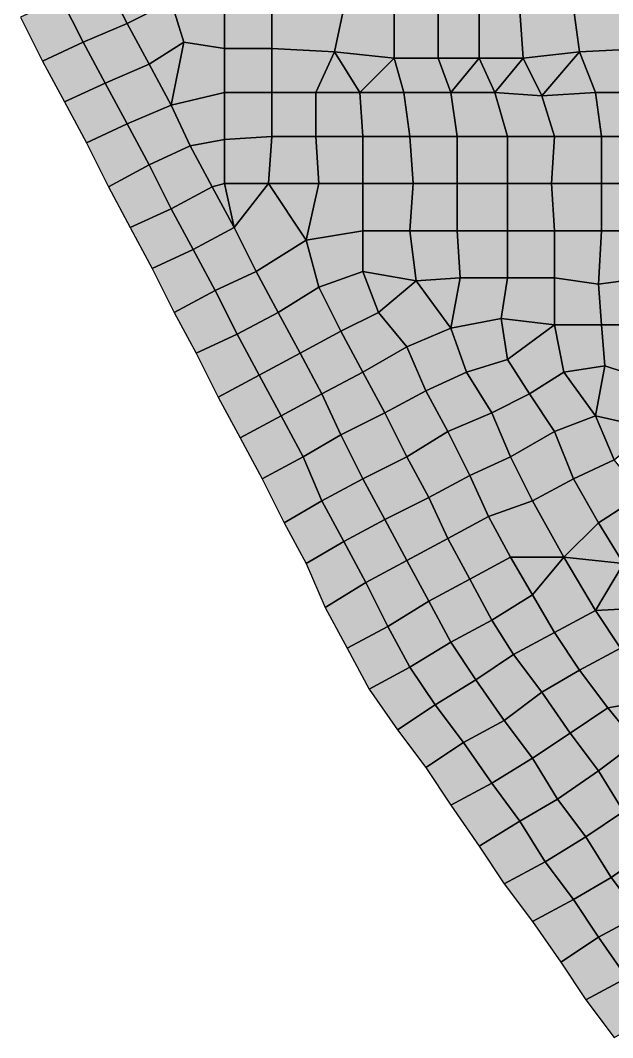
# Model space of a CAD drawing. Header units: metres. Extents: x -7480 to 79269, y -9100 to 45880.
# Drawn here: x -4140 to -370, y 25740 to 32220 of the extents above; entities that cross this region are included whole.
import ezdxf

# ---------------------------------------------------------------- set-up
doc = ezdxf.new("R2010")
doc.units = ezdxf.units.M
doc.layers.add('COLOR_1', color=1, linetype='Continuous')
doc.layers.add('COLOR_181', color=181, linetype='Continuous')

msp = doc.modelspace()

# ---------------------------------------------------------------- hatches: boundary and pattern name
at = {"layer": 'COLOR_1'}
for points in [[(-620, 32300), (-580, 32020), (-160, 32040), (-180, 32340)], [(-2140, 32020), (-1760, 31980), (-1760, 32280), (-2080, 32300)], [(-1760, 31980), (-1480, 31980), (-1480, 32280), (-1760, 32280)], [(-1480, 31980), (-1220, 31980), (-1220, 32280), (-1480, 32280)], [(-1220, 31980), (-940, 31980), (-960, 32280), (-1220, 32280)], [(-960, 32280), (-940, 31980), (-580, 32020), (-620, 32300)], [(-2920, 31160), (-2780, 30900), (-2840, 31180)]]:
    msp.add_hatch(color=256, dxfattribs=at).paths.add_polyline_path(points)
at = {"layer": 'COLOR_181'}
for points in [[(-3600, 32480), (-3460, 32200), (-3180, 32340), (-3240, 32620)], [(-3880, 32360), (-3740, 32080), (-3460, 32200), (-3600, 32480)], [(-4140, 32240), (-4000, 31960), (-3740, 32080), (-3880, 32360)], [(-3460, 32200), (-3320, 31940), (-3100, 32080), (-3180, 32340)], [(-3180, 32340), (-3100, 32080), (-2840, 32040), (-2840, 32340)], [(-2840, 32040), (-2540, 32040), (-2540, 32340), (-2840, 32340)], [(-2540, 32040), (-2140, 32020), (-2080, 32300), (-2540, 32340)], [(-3740, 32080), (-3600, 31820), (-3320, 31940), (-3460, 32200)], [(-4000, 31960), (-3860, 31700), (-3600, 31820), (-3740, 32080)], [(-3320, 31940), (-3180, 31680), (-3100, 32080)], [(-3180, 31680), (-2840, 31760), (-2840, 32040), (-3100, 32080)], [(-2840, 31760), (-2540, 31760), (-2540, 32040), (-2840, 32040)], [(-2540, 31760), (-2260, 31760), (-2140, 32020), (-2540, 32040)], [(-2260, 31760), (-1980, 31760), (-2140, 32020)], [(-2140, 32020), (-1980, 31760), (-1760, 31980)], [(-940, 31980), (-820, 31740), (-580, 32020)], [(-820, 31740), (-480, 31760), (-580, 32020)], [(-580, 32020), (-480, 31760), (-160, 31760), (-160, 32040)], [(-1980, 31760), (-1700, 31760), (-1760, 31980)], [(-1760, 31980), (-1700, 31760), (-1400, 31760), (-1480, 31980)], [(-1480, 31980), (-1400, 31760), (-1220, 31980)], [(-1400, 31760), (-1120, 31760), (-1220, 31980)], [(-1220, 31980), (-1120, 31760), (-940, 31980)], [(-1120, 31760), (-820, 31740), (-940, 31980)], [(-3600, 31820), (-3460, 31560), (-3180, 31680), (-3320, 31940)], [(-3860, 31700), (-3720, 31440), (-3460, 31560), (-3600, 31820)], [(-3180, 31680), (-3060, 31420), (-2840, 31460), (-2840, 31760)], [(-2840, 31460), (-2540, 31480), (-2540, 31760), (-2840, 31760)], [(-2540, 31480), (-2260, 31480), (-2260, 31760), (-2540, 31760)], [(-2260, 31480), (-1960, 31480), (-1980, 31760), (-2260, 31760)], [(-1980, 31760), (-1960, 31480), (-1660, 31480), (-1700, 31760)], [(-1700, 31760), (-1660, 31480), (-1360, 31480), (-1400, 31760)], [(-1400, 31760), (-1360, 31480), (-1040, 31480), (-1120, 31760)], [(-1120, 31760), (-1040, 31480), (-740, 31480), (-820, 31740)], [(-820, 31740), (-740, 31480), (-440, 31480), (-480, 31760)], [(-480, 31760), (-440, 31480), (-160, 31480), (-160, 31760)], [(-3460, 31560), (-3320, 31300), (-3060, 31420), (-3180, 31680)], [(-3720, 31440), (-3580, 31160), (-3320, 31300), (-3460, 31560)], [(-3060, 31420), (-2920, 31160), (-2840, 31180), (-2840, 31460)], [(-2840, 31180), (-2560, 31180), (-2540, 31480), (-2840, 31460)], [(-2560, 31180), (-2240, 31180), (-2260, 31480), (-2540, 31480)], [(-2260, 31480), (-2240, 31180), (-1960, 31180), (-1960, 31480)], [(-1960, 31180), (-1640, 31180), (-1660, 31480), (-1960, 31480)], [(-1660, 31480), (-1640, 31180), (-1360, 31180), (-1360, 31480)], [(-1360, 31180), (-1040, 31180), (-1040, 31480), (-1360, 31480)], [(-1040, 31180), (-760, 31180), (-740, 31480), (-1040, 31480)], [(-760, 31180), (-440, 31180), (-440, 31480), (-740, 31480)], [(-440, 31180), (-160, 31180), (-160, 31480), (-440, 31480)], [(-3320, 31300), (-3180, 31020), (-2920, 31160), (-3060, 31420)], [(-3580, 31160), (-3440, 30900), (-3180, 31020), (-3320, 31300)], [(-2840, 31180), (-2780, 30900), (-2560, 31180)], [(-2780, 30900), (-2640, 30620), (-2320, 30820), (-2560, 31180)], [(-2560, 31180), (-2320, 30820), (-2240, 31180)], [(-2320, 30820), (-1960, 30880), (-1960, 31180), (-2240, 31180)], [(-1960, 30880), (-1660, 30880), (-1640, 31180), (-1960, 31180)], [(-1660, 30880), (-1360, 30880), (-1360, 31180), (-1640, 31180)], [(-1360, 30880), (-1040, 30880), (-1040, 31180), (-1360, 31180)], [(-1040, 30880), (-740, 30880), (-760, 31180), (-1040, 31180)], [(-760, 31180), (-740, 30880), (-440, 30880), (-440, 31180)], [(-440, 30880), (-140, 30880), (-160, 31180), (-440, 31180)], [(-3180, 31020), (-3040, 30760), (-2780, 30900), (-2920, 31160)], [(-3440, 30900), (-3300, 30640), (-3040, 30760), (-3180, 31020)], [(-3040, 30760), (-2900, 30500), (-2640, 30620), (-2780, 30900)], [(-2320, 30820), (-2240, 30520), (-1960, 30620), (-1960, 30880)], [(-1960, 30620), (-1620, 30560), (-1660, 30880), (-1960, 30880)], [(-1660, 30880), (-1620, 30560), (-1340, 30580), (-1360, 30880)], [(-1360, 30880), (-1340, 30580), (-1040, 30580), (-1040, 30880)], [(-1040, 30580), (-740, 30580), (-740, 30880), (-1040, 30880)], [(-740, 30580), (-460, 30540), (-440, 30880), (-740, 30880)], [(-460, 30540), (-160, 30580), (-140, 30880), (-440, 30880)], [(-2640, 30620), (-2500, 30360), (-2240, 30520), (-2320, 30820)], [(-3300, 30640), (-3160, 30360), (-2900, 30500), (-3040, 30760)], [(-2900, 30500), (-2760, 30220), (-2500, 30360), (-2640, 30620)], [(-2240, 30520), (-2100, 30240), (-1860, 30360), (-1960, 30620)], [(-1960, 30620), (-1860, 30360), (-1620, 30560)], [(-1860, 30360), (-1680, 30140), (-1400, 30260), (-1620, 30560)], [(-1620, 30560), (-1400, 30260), (-1340, 30580)], [(-1400, 30260), (-1080, 30320), (-1040, 30580), (-1340, 30580)], [(-1080, 30320), (-740, 30280), (-740, 30580), (-1040, 30580)], [(-740, 30280), (-440, 30280), (-460, 30540), (-740, 30580)], [(-460, 30540), (-440, 30280), (-140, 30280), (-160, 30580)], [(-3160, 30360), (-3020, 30100), (-2760, 30220), (-2900, 30500)], [(-2500, 30360), (-2360, 30100), (-2100, 30240), (-2240, 30520)], [(-2760, 30220), (-2620, 29960), (-2360, 30100), (-2500, 30360)], [(-2100, 30240), (-1960, 29980), (-1680, 30140), (-1860, 30360)], [(-1400, 30260), (-1300, 29980), (-1040, 30060), (-1080, 30320)], [(-1080, 30320), (-1040, 30060), (-740, 30280)], [(-1040, 30060), (-900, 29840), (-680, 29980), (-740, 30280)], [(-740, 30280), (-680, 29980), (-420, 30020), (-440, 30280)], [(-440, 30280), (-420, 30020), (-180, 29940), (-140, 30280)], [(-3020, 30100), (-2880, 29820), (-2620, 29960), (-2760, 30220)], [(-2360, 30100), (-2220, 29840), (-1960, 29980), (-2100, 30240)], [(-1680, 30140), (-1560, 29860), (-1300, 29980), (-1400, 30260)], [(-1960, 29980), (-1820, 29720), (-1560, 29860), (-1680, 30140)], [(-2620, 29960), (-2480, 29700), (-2220, 29840), (-2360, 30100)], [(-1300, 29980), (-1140, 29720), (-900, 29840), (-1040, 30060)], [(-680, 29980), (-480, 29700), (-420, 30020)], [(-480, 29700), (-120, 29620), (-180, 29940), (-420, 30020)], [(-2880, 29820), (-2740, 29560), (-2480, 29700), (-2620, 29960)], [(-2220, 29840), (-2100, 29580), (-1820, 29720), (-1960, 29980)], [(-1560, 29860), (-1420, 29600), (-1140, 29720), (-1300, 29980)], [(-900, 29840), (-740, 29600), (-480, 29700), (-680, 29980)], [(-2480, 29700), (-2340, 29440), (-2100, 29580), (-2220, 29840)], [(-1820, 29720), (-1680, 29440), (-1420, 29600), (-1560, 29860)], [(-1140, 29720), (-1020, 29440), (-740, 29600), (-900, 29840)], [(-2740, 29560), (-2600, 29300), (-2340, 29440), (-2480, 29700)], [(-2100, 29580), (-1960, 29300), (-1680, 29440), (-1820, 29720)], [(-1420, 29600), (-1280, 29320), (-1020, 29440), (-1140, 29720)], [(-740, 29600), (-620, 29300), (-360, 29420), (-480, 29700)], [(-480, 29700), (-360, 29420), (-120, 29620)], [(-2340, 29440), (-2220, 29160), (-1960, 29300), (-2100, 29580)], [(-1680, 29440), (-1540, 29180), (-1280, 29320), (-1420, 29600)], [(-1020, 29440), (-880, 29160), (-620, 29300), (-740, 29600)], [(-2600, 29300), (-2460, 29020), (-2220, 29160), (-2340, 29440)], [(-1960, 29300), (-1820, 29040), (-1540, 29180), (-1680, 29440)], [(-1280, 29320), (-1160, 29060), (-880, 29160), (-1020, 29440)], [(-620, 29300), (-460, 29020), (-180, 29200), (-360, 29420)], [(-2220, 29160), (-2080, 28900), (-1820, 29040), (-1960, 29300)], [(-1540, 29180), (-1420, 28920), (-1160, 29060), (-1280, 29320)], [(-880, 29160), (-680, 28800), (-460, 29020), (-620, 29300)], [(-2460, 29020), (-2320, 28760), (-2080, 28900), (-2220, 29160)], [(-1820, 29040), (-1680, 28780), (-1420, 28920), (-1540, 29180)], [(-1160, 29060), (-1020, 28800), (-680, 28800), (-880, 29160)], [(-460, 29020), (-300, 28760), (-40, 28920), (-180, 29200)], [(-2080, 28900), (-1940, 28640), (-1680, 28780), (-1820, 29040)], [(-1420, 28920), (-1280, 28660), (-1020, 28800), (-1160, 29060)], [(-680, 28800), (-300, 28760), (-460, 29020)], [(-1680, 28780), (-1540, 28520), (-1280, 28660), (-1420, 28920)], [(-2320, 28760), (-2200, 28480), (-1940, 28640), (-2080, 28900)], [(-1940, 28640), (-1800, 28360), (-1540, 28520), (-1680, 28780)], [(-1280, 28660), (-1140, 28400), (-880, 28560), (-1020, 28800)], [(-1020, 28800), (-880, 28560), (-680, 28800)], [(-880, 28560), (-740, 28320), (-480, 28460), (-680, 28800)], [(-680, 28800), (-480, 28460), (-300, 28760)], [(-480, 28460), (-120, 28480), (-300, 28760)], [(-1540, 28520), (-1400, 28260), (-1140, 28400), (-1280, 28660)], [(-2200, 28480), (-2060, 28220), (-1800, 28360), (-1940, 28640)], [(-1800, 28360), (-1660, 28100), (-1400, 28260), (-1540, 28520)], [(-1140, 28400), (-1000, 28180), (-740, 28320), (-880, 28560)], [(-740, 28320), (-580, 28080), (-320, 28220), (-480, 28460)], [(-480, 28460), (-320, 28220), (-120, 28480)], [(-1400, 28260), (-1240, 28020), (-1000, 28180), (-1140, 28400)], [(-2060, 28220), (-1920, 27960), (-1660, 28100), (-1800, 28360)], [(-1000, 28180), (-820, 27940), (-580, 28080), (-740, 28320)], [(-1660, 28100), (-1500, 27860), (-1240, 28020), (-1400, 28260)], [(-580, 28080), (-400, 27840), (-60, 27900), (-320, 28220)], [(-1240, 28020), (-1060, 27760), (-820, 27940), (-1000, 28180)], [(-1920, 27960), (-1740, 27700), (-1500, 27860), (-1660, 28100)], [(-820, 27940), (-640, 27680), (-400, 27840), (-580, 28080)], [(-1500, 27860), (-1320, 27620), (-1060, 27760), (-1240, 28020)], [(-1060, 27760), (-880, 27520), (-640, 27680), (-820, 27940)], [(-400, 27840), (-220, 27620), (-60, 27900)], [(-1740, 27700), (-1560, 27460), (-1320, 27620), (-1500, 27860)], [(-640, 27680), (-460, 27440), (-220, 27620), (-400, 27840)], [(-1320, 27620), (-1140, 27360), (-880, 27520), (-1060, 27760)], [(-880, 27520), (-720, 27260), (-460, 27440), (-640, 27680)], [(-1560, 27460), (-1400, 27220), (-1140, 27360), (-1320, 27620)], [(-460, 27440), (-300, 27180), (-40, 27360), (-220, 27620)], [(-1140, 27360), (-960, 27120), (-720, 27260), (-880, 27520)], [(-720, 27260), (-540, 27020), (-300, 27180), (-460, 27440)], [(-1400, 27220), (-1220, 26960), (-960, 27120), (-1140, 27360)], [(-960, 27120), (-800, 26860), (-540, 27020), (-720, 27260)], [(-540, 27020), (-380, 26760), (-120, 26940), (-300, 27180)], [(-1220, 26960), (-1060, 26720), (-800, 26860), (-960, 27120)], [(-800, 26860), (-620, 26620), (-380, 26760), (-540, 27020)], [(-380, 26760), (-200, 26520), (40, 26700), (-120, 26940)], [(-1060, 26720), (-880, 26480), (-620, 26620), (-800, 26860)], [(-620, 26620), (-460, 26380), (-200, 26520), (-380, 26760)], [(-880, 26480), (-700, 26220), (-460, 26380), (-620, 26620)], [(-460, 26380), (-280, 26120), (-20, 26280), (-200, 26520)], [(-700, 26220), (-540, 25980), (-280, 26120), (-460, 26380)], [(-540, 25980), (-360, 25740), (-100, 25880), (-280, 26120)]]:
    msp.add_hatch(color=256, dxfattribs=at).paths.add_polyline_path(points)

# ---------------------------------------------------------------- linework, layer by layer
at = {"layer": 'COLOR_1'}
for points in [[(-620, 32300), (-580, 32020), (-160, 32040), (-180, 32340)], [(-2140, 32020), (-1760, 31980), (-1760, 32280), (-2080, 32300)], [(-1760, 31980), (-1480, 31980), (-1480, 32280), (-1760, 32280)], [(-1480, 31980), (-1220, 31980), (-1220, 32280), (-1480, 32280)], [(-1220, 31980), (-940, 31980), (-960, 32280), (-1220, 32280)], [(-960, 32280), (-940, 31980), (-580, 32020), (-620, 32300)], [(-2920, 31160), (-2780, 30900), (-2840, 31180)]]:
    msp.add_lwpolyline(points, close=True, dxfattribs=at)
at = {"layer": 'COLOR_181'}
for points in [[(-3600, 32480), (-3460, 32200), (-3180, 32340), (-3240, 32620)], [(-3880, 32360), (-3740, 32080), (-3460, 32200), (-3600, 32480)], [(-4140, 32240), (-4000, 31960), (-3740, 32080), (-3880, 32360)], [(-3460, 32200), (-3320, 31940), (-3100, 32080), (-3180, 32340)], [(-3180, 32340), (-3100, 32080), (-2840, 32040), (-2840, 32340)], [(-2840, 32040), (-2540, 32040), (-2540, 32340), (-2840, 32340)], [(-2540, 32040), (-2140, 32020), (-2080, 32300), (-2540, 32340)], [(-3740, 32080), (-3600, 31820), (-3320, 31940), (-3460, 32200)], [(-4000, 31960), (-3860, 31700), (-3600, 31820), (-3740, 32080)], [(-3320, 31940), (-3180, 31680), (-3100, 32080)], [(-3180, 31680), (-2840, 31760), (-2840, 32040), (-3100, 32080)], [(-2840, 31760), (-2540, 31760), (-2540, 32040), (-2840, 32040)], [(-2540, 31760), (-2260, 31760), (-2140, 32020), (-2540, 32040)], [(-2260, 31760), (-1980, 31760), (-2140, 32020)], [(-2140, 32020), (-1980, 31760), (-1760, 31980)], [(-940, 31980), (-820, 31740), (-580, 32020)], [(-820, 31740), (-480, 31760), (-580, 32020)], [(-580, 32020), (-480, 31760), (-160, 31760), (-160, 32040)], [(-1980, 31760), (-1700, 31760), (-1760, 31980)], [(-1760, 31980), (-1700, 31760), (-1400, 31760), (-1480, 31980)], [(-1480, 31980), (-1400, 31760), (-1220, 31980)], [(-1400, 31760), (-1120, 31760), (-1220, 31980)], [(-1220, 31980), (-1120, 31760), (-940, 31980)], [(-1120, 31760), (-820, 31740), (-940, 31980)], [(-3600, 31820), (-3460, 31560), (-3180, 31680), (-3320, 31940)], [(-3860, 31700), (-3720, 31440), (-3460, 31560), (-3600, 31820)], [(-3180, 31680), (-3060, 31420), (-2840, 31460), (-2840, 31760)], [(-2840, 31460), (-2540, 31480), (-2540, 31760), (-2840, 31760)], [(-2540, 31480), (-2260, 31480), (-2260, 31760), (-2540, 31760)], [(-2260, 31480), (-1960, 31480), (-1980, 31760), (-2260, 31760)], [(-1980, 31760), (-1960, 31480), (-1660, 31480), (-1700, 31760)], [(-1700, 31760), (-1660, 31480), (-1360, 31480), (-1400, 31760)], [(-1400, 31760), (-1360, 31480), (-1040, 31480), (-1120, 31760)], [(-1120, 31760), (-1040, 31480), (-740, 31480), (-820, 31740)], [(-820, 31740), (-740, 31480), (-440, 31480), (-480, 31760)], [(-480, 31760), (-440, 31480), (-160, 31480), (-160, 31760)], [(-3460, 31560), (-3320, 31300), (-3060, 31420), (-3180, 31680)], [(-3720, 31440), (-3580, 31160), (-3320, 31300), (-3460, 31560)], [(-3060, 31420), (-2920, 31160), (-2840, 31180), (-2840, 31460)], [(-2840, 31180), (-2560, 31180), (-2540, 31480), (-2840, 31460)], [(-2560, 31180), (-2240, 31180), (-2260, 31480), (-2540, 31480)], [(-2260, 31480), (-2240, 31180), (-1960, 31180), (-1960, 31480)], [(-1960, 31180), (-1640, 31180), (-1660, 31480), (-1960, 31480)], [(-1660, 31480), (-1640, 31180), (-1360, 31180), (-1360, 31480)], [(-1360, 31180), (-1040, 31180), (-1040, 31480), (-1360, 31480)], [(-1040, 31180), (-760, 31180), (-740, 31480), (-1040, 31480)], [(-760, 31180), (-440, 31180), (-440, 31480), (-740, 31480)], [(-440, 31180), (-160, 31180), (-160, 31480), (-440, 31480)], [(-3320, 31300), (-3180, 31020), (-2920, 31160), (-3060, 31420)], [(-3580, 31160), (-3440, 30900), (-3180, 31020), (-3320, 31300)], [(-2840, 31180), (-2780, 30900), (-2560, 31180)], [(-2780, 30900), (-2640, 30620), (-2320, 30820), (-2560, 31180)], [(-2560, 31180), (-2320, 30820), (-2240, 31180)], [(-2320, 30820), (-1960, 30880), (-1960, 31180), (-2240, 31180)], [(-1960, 30880), (-1660, 30880), (-1640, 31180), (-1960, 31180)], [(-1660, 30880), (-1360, 30880), (-1360, 31180), (-1640, 31180)], [(-1360, 30880), (-1040, 30880), (-1040, 31180), (-1360, 31180)], [(-1040, 30880), (-740, 30880), (-760, 31180), (-1040, 31180)], [(-760, 31180), (-740, 30880), (-440, 30880), (-440, 31180)], [(-440, 30880), (-140, 30880), (-160, 31180), (-440, 31180)], [(-3180, 31020), (-3040, 30760), (-2780, 30900), (-2920, 31160)], [(-3440, 30900), (-3300, 30640), (-3040, 30760), (-3180, 31020)], [(-3040, 30760), (-2900, 30500), (-2640, 30620), (-2780, 30900)], [(-2320, 30820), (-2240, 30520), (-1960, 30620), (-1960, 30880)], [(-1960, 30620), (-1620, 30560), (-1660, 30880), (-1960, 30880)], [(-1660, 30880), (-1620, 30560), (-1340, 30580), (-1360, 30880)], [(-1360, 30880), (-1340, 30580), (-1040, 30580), (-1040, 30880)], [(-1040, 30580), (-740, 30580), (-740, 30880), (-1040, 30880)], [(-740, 30580), (-460, 30540), (-440, 30880), (-740, 30880)], [(-460, 30540), (-160, 30580), (-140, 30880), (-440, 30880)], [(-2640, 30620), (-2500, 30360), (-2240, 30520), (-2320, 30820)], [(-3300, 30640), (-3160, 30360), (-2900, 30500), (-3040, 30760)], [(-2900, 30500), (-2760, 30220), (-2500, 30360), (-2640, 30620)], [(-2240, 30520), (-2100, 30240), (-1860, 30360), (-1960, 30620)], [(-1960, 30620), (-1860, 30360), (-1620, 30560)], [(-1860, 30360), (-1680, 30140), (-1400, 30260), (-1620, 30560)], [(-1620, 30560), (-1400, 30260), (-1340, 30580)], [(-1400, 30260), (-1080, 30320), (-1040, 30580), (-1340, 30580)], [(-1080, 30320), (-740, 30280), (-740, 30580), (-1040, 30580)], [(-740, 30280), (-440, 30280), (-460, 30540), (-740, 30580)], [(-460, 30540), (-440, 30280), (-140, 30280), (-160, 30580)], [(-3160, 30360), (-3020, 30100), (-2760, 30220), (-2900, 30500)], [(-2500, 30360), (-2360, 30100), (-2100, 30240), (-2240, 30520)], [(-2760, 30220), (-2620, 29960), (-2360, 30100), (-2500, 30360)], [(-2100, 30240), (-1960, 29980), (-1680, 30140), (-1860, 30360)], [(-1400, 30260), (-1300, 29980), (-1040, 30060), (-1080, 30320)], [(-1080, 30320), (-1040, 30060), (-740, 30280)], [(-1040, 30060), (-900, 29840), (-680, 29980), (-740, 30280)], [(-740, 30280), (-680, 29980), (-420, 30020), (-440, 30280)], [(-440, 30280), (-420, 30020), (-180, 29940), (-140, 30280)], [(-3020, 30100), (-2880, 29820), (-2620, 29960), (-2760, 30220)], [(-2360, 30100), (-2220, 29840), (-1960, 29980), (-2100, 30240)], [(-1680, 30140), (-1560, 29860), (-1300, 29980), (-1400, 30260)], [(-1960, 29980), (-1820, 29720), (-1560, 29860), (-1680, 30140)], [(-2620, 29960), (-2480, 29700), (-2220, 29840), (-2360, 30100)], [(-1300, 29980), (-1140, 29720), (-900, 29840), (-1040, 30060)], [(-680, 29980), (-480, 29700), (-420, 30020)], [(-480, 29700), (-120, 29620), (-180, 29940), (-420, 30020)], [(-2880, 29820), (-2740, 29560), (-2480, 29700), (-2620, 29960)], [(-2220, 29840), (-2100, 29580), (-1820, 29720), (-1960, 29980)], [(-1560, 29860), (-1420, 29600), (-1140, 29720), (-1300, 29980)], [(-900, 29840), (-740, 29600), (-480, 29700), (-680, 29980)], [(-2480, 29700), (-2340, 29440), (-2100, 29580), (-2220, 29840)], [(-1820, 29720), (-1680, 29440), (-1420, 29600), (-1560, 29860)], [(-1140, 29720), (-1020, 29440), (-740, 29600), (-900, 29840)], [(-2740, 29560), (-2600, 29300), (-2340, 29440), (-2480, 29700)], [(-2100, 29580), (-1960, 29300), (-1680, 29440), (-1820, 29720)], [(-1420, 29600), (-1280, 29320), (-1020, 29440), (-1140, 29720)], [(-740, 29600), (-620, 29300), (-360, 29420), (-480, 29700)], [(-480, 29700), (-360, 29420), (-120, 29620)], [(-2340, 29440), (-2220, 29160), (-1960, 29300), (-2100, 29580)], [(-1680, 29440), (-1540, 29180), (-1280, 29320), (-1420, 29600)], [(-1020, 29440), (-880, 29160), (-620, 29300), (-740, 29600)], [(-2600, 29300), (-2460, 29020), (-2220, 29160), (-2340, 29440)], [(-1960, 29300), (-1820, 29040), (-1540, 29180), (-1680, 29440)], [(-1280, 29320), (-1160, 29060), (-880, 29160), (-1020, 29440)], [(-620, 29300), (-460, 29020), (-180, 29200), (-360, 29420)], [(-2220, 29160), (-2080, 28900), (-1820, 29040), (-1960, 29300)], [(-1540, 29180), (-1420, 28920), (-1160, 29060), (-1280, 29320)], [(-880, 29160), (-680, 28800), (-460, 29020), (-620, 29300)], [(-2460, 29020), (-2320, 28760), (-2080, 28900), (-2220, 29160)], [(-1820, 29040), (-1680, 28780), (-1420, 28920), (-1540, 29180)], [(-1160, 29060), (-1020, 28800), (-680, 28800), (-880, 29160)], [(-460, 29020), (-300, 28760), (-40, 28920), (-180, 29200)], [(-2080, 28900), (-1940, 28640), (-1680, 28780), (-1820, 29040)], [(-1420, 28920), (-1280, 28660), (-1020, 28800), (-1160, 29060)], [(-680, 28800), (-300, 28760), (-460, 29020)], [(-1680, 28780), (-1540, 28520), (-1280, 28660), (-1420, 28920)], [(-2320, 28760), (-2200, 28480), (-1940, 28640), (-2080, 28900)], [(-1940, 28640), (-1800, 28360), (-1540, 28520), (-1680, 28780)], [(-1280, 28660), (-1140, 28400), (-880, 28560), (-1020, 28800)], [(-1020, 28800), (-880, 28560), (-680, 28800)], [(-880, 28560), (-740, 28320), (-480, 28460), (-680, 28800)], [(-680, 28800), (-480, 28460), (-300, 28760)], [(-480, 28460), (-120, 28480), (-300, 28760)], [(-1540, 28520), (-1400, 28260), (-1140, 28400), (-1280, 28660)], [(-2200, 28480), (-2060, 28220), (-1800, 28360), (-1940, 28640)], [(-1800, 28360), (-1660, 28100), (-1400, 28260), (-1540, 28520)], [(-1140, 28400), (-1000, 28180), (-740, 28320), (-880, 28560)], [(-740, 28320), (-580, 28080), (-320, 28220), (-480, 28460)], [(-480, 28460), (-320, 28220), (-120, 28480)], [(-1400, 28260), (-1240, 28020), (-1000, 28180), (-1140, 28400)], [(-2060, 28220), (-1920, 27960), (-1660, 28100), (-1800, 28360)], [(-1000, 28180), (-820, 27940), (-580, 28080), (-740, 28320)], [(-1660, 28100), (-1500, 27860), (-1240, 28020), (-1400, 28260)], [(-580, 28080), (-400, 27840), (-60, 27900), (-320, 28220)], [(-1240, 28020), (-1060, 27760), (-820, 27940), (-1000, 28180)], [(-1920, 27960), (-1740, 27700), (-1500, 27860), (-1660, 28100)], [(-820, 27940), (-640, 27680), (-400, 27840), (-580, 28080)], [(-1500, 27860), (-1320, 27620), (-1060, 27760), (-1240, 28020)], [(-1060, 27760), (-880, 27520), (-640, 27680), (-820, 27940)], [(-400, 27840), (-220, 27620), (-60, 27900)], [(-1740, 27700), (-1560, 27460), (-1320, 27620), (-1500, 27860)], [(-640, 27680), (-460, 27440), (-220, 27620), (-400, 27840)], [(-1320, 27620), (-1140, 27360), (-880, 27520), (-1060, 27760)], [(-880, 27520), (-720, 27260), (-460, 27440), (-640, 27680)], [(-1560, 27460), (-1400, 27220), (-1140, 27360), (-1320, 27620)], [(-460, 27440), (-300, 27180), (-40, 27360), (-220, 27620)], [(-1140, 27360), (-960, 27120), (-720, 27260), (-880, 27520)], [(-720, 27260), (-540, 27020), (-300, 27180), (-460, 27440)], [(-1400, 27220), (-1220, 26960), (-960, 27120), (-1140, 27360)], [(-960, 27120), (-800, 26860), (-540, 27020), (-720, 27260)], [(-540, 27020), (-380, 26760), (-120, 26940), (-300, 27180)], [(-1220, 26960), (-1060, 26720), (-800, 26860), (-960, 27120)], [(-800, 26860), (-620, 26620), (-380, 26760), (-540, 27020)], [(-380, 26760), (-200, 26520), (40, 26700), (-120, 26940)], [(-1060, 26720), (-880, 26480), (-620, 26620), (-800, 26860)], [(-620, 26620), (-460, 26380), (-200, 26520), (-380, 26760)], [(-880, 26480), (-700, 26220), (-460, 26380), (-620, 26620)], [(-460, 26380), (-280, 26120), (-20, 26280), (-200, 26520)], [(-700, 26220), (-540, 25980), (-280, 26120), (-460, 26380)], [(-540, 25980), (-360, 25740), (-100, 25880), (-280, 26120)]]:
    msp.add_lwpolyline(points, close=True, dxfattribs=at)

doc.saveas('drawing.dxf')
